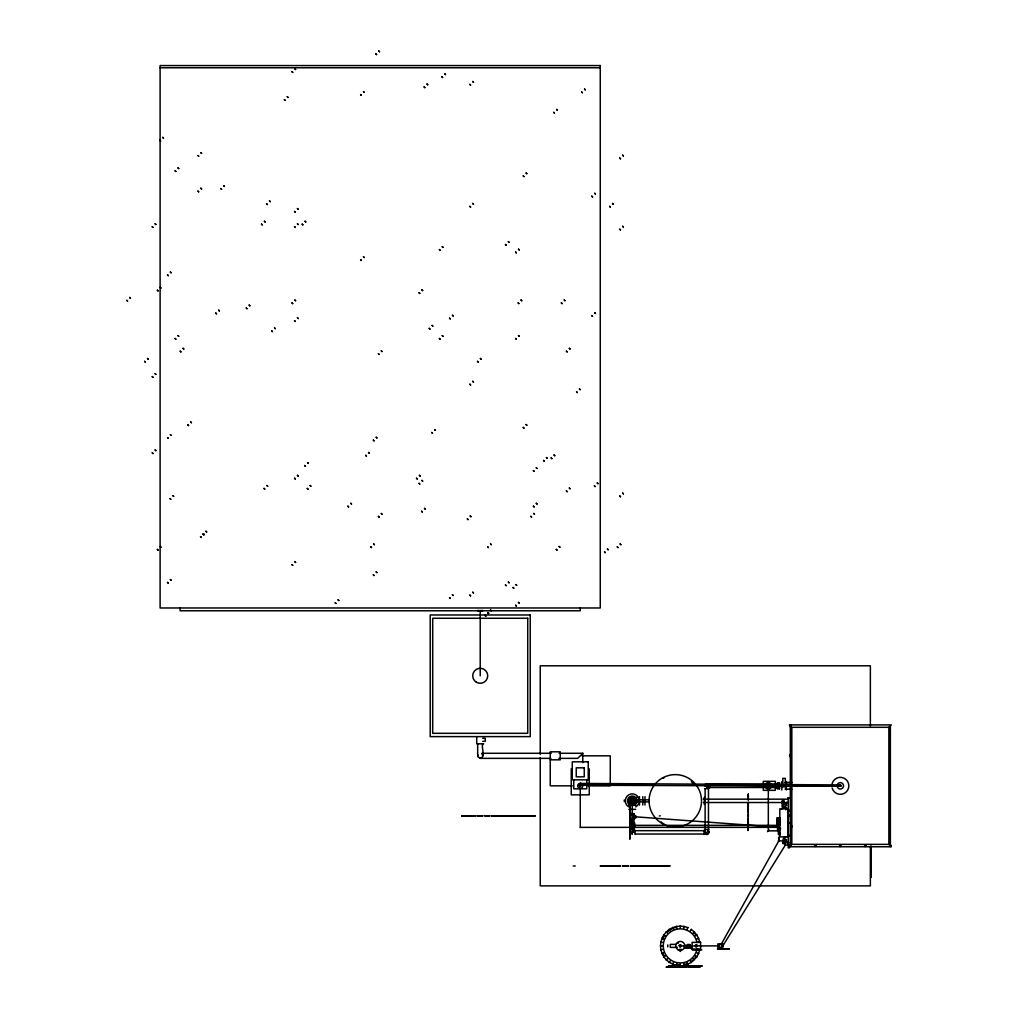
<?xml version="1.0" encoding="UTF-8"?>
<svg xmlns="http://www.w3.org/2000/svg" width="1018" height="1018" viewBox="0 0 1018 1018"><rect width="100%" height="100%" fill="white"/><g stroke="black" fill="none" stroke-linecap="round" stroke-linejoin="round"><path stroke-width="1.5" d="M779.826 832.851L778.821 840.855L721.075 944.513M639.139 801.84L639.139 799.843M550.98 758.359L480.216 758.359L477.875 756.794L477.875 754.847M482.761 743.814C480.98 747.721 486.159 756.858 480.216 758.359M676.385 965.522L676.779 963.55M683.803 928.238L684.198 926.265M706.797 833.144L706.797 834.416L705.334 833.818L704.889 831.553A2.074 2.074 0 0 0 705.767 834.149A2.074 2.074 0 0 0 708.439 833.615A2.074 2.074 0 0 0 708.261 830.892L707.981 830.701M708.464 832.355L706.797 834.022L705.13 832.355A1.667 1.667 0 0 0 707.434 833.895A1.667 1.667 0 0 0 707.981 831.172L708.464 832.355L708.464 787.499L777.128 787.499M780.132 819.745L778.694 819.452M780.132 822.951L778.694 822.646M777.561 821.488L777.281 822.01M789.434 797.845L788.225 797.845L789.434 797.845L788.225 797.845L788.225 847.854L789.434 847.854M633.425 832.355L634.341 830.675M672.631 964.377L673.407 962.519M687.175 929.256L687.952 927.398M722.805 945.887L785.362 845.042M669.17 962.532L670.289 960.865M690.293 930.923L691.413 929.256M689.122 946.32L688.69 945.289L688.27 946.32M839.519 785.476L840.703 785.005L841.173 786.189L580.26 785.234L579.357 784.331L580.26 783.44L840.359 784.929M784.789 840.55L785.272 841.161L784.827 840.27M778.376 822.239L777.027 821.946L778.274 821.551M580.26 788.912L580.26 827.418M582.792 762.584L582.792 753.282L577.715 758.359L558.844 758.359M631.822 827.799L632.725 826.896M633.947 830.281L632.267 831.197M630.6 834.022L634.341 830.281M767.521 831.655L769.124 830.052M889.465 726.712L891.272 724.918L789.434 724.918L791.228 726.712M666.141 960.038L667.566 958.625M693.016 933.162L694.441 931.737M790.057 724.956L790.057 726.674L791.062 726.343L790.604 724.956M789.599 785.311L791.062 785.311M791.062 786.367L789.599 786.367M790.057 845.004L790.057 846.709L791.228 845.856L790.604 845.004M839.926 785.412L840.906 785.603L840.117 786.392M663.647 957.009L665.327 955.889M695.256 935.886L696.936 934.779M777.905 827.507L777.472 828.118M661.802 953.548L663.66 952.784M696.923 939.003L698.781 938.24M580.26 785.234L581.151 784.331L580.26 783.44M781.671 802.515L782.384 802.515M660.669 949.794L662.629 949.4M697.941 942.375L699.913 941.994M160.106 67.773L600.264 67.773M482.723 738.317L485.217 738.317L485.217 741.32L482.723 741.32M483.715 743.814L476.717 743.814L476.717 737.147M481.794 753.282L551.234 753.282M559.124 753.282L582.792 753.282M581.838 755.827L610.266 755.827L610.266 784.254M550.242 759.822L560.244 759.822L560.244 751.818L550.242 751.818L550.242 785.832L572.358 785.832M786.329 782.435L791.826 782.435M784.993 782.638L789.001 782.638M777.128 784.165L705.258 784.293M588.149 785.832L610.266 785.832M704.723 785.832L708.261 785.832M785.323 786.838L782.829 786.838L782.829 778.337L785.323 778.337L785.323 785.412M704.723 788.632L708.872 788.632M784.993 789.039L791.826 789.23M703.298 799.168L788.301 799.168M649.331 799.843L637.777 799.843L637.777 801.84L649.331 801.84M703.298 802.515L786.85 802.515M628.87 805.34L635.677 805.34M785.832 805.34L786.57 805.34M785.234 807.847L786.57 807.847M785.234 808.343L786.341 808.343M628.87 809.348L635.677 809.348M630.371 813.547L634.176 813.547M630.371 814.349L634.176 814.349M629.977 814.515L634.469 814.642L634.469 819.045L629.773 819.006M470.049 815.851L472.594 815.851L470.049 816.042M473.026 815.851L475.571 815.851L473.026 816.042M477.111 815.851L479.949 815.851M487.011 815.851L484.555 815.851L487.011 816.042M517.004 815.851L519.549 815.851L517.004 816.042M532.299 815.851L535.137 815.851M634.074 815.851L635.868 815.851L635.868 817.848L634.074 817.848M477.111 816.042L479.949 816.042M532.299 816.042L535.137 816.042M629.977 816.932L629.977 802.846L630.078 819.668M748.115 816.945L748.319 815.571L748.319 817.06M779.724 817.848L776.823 817.848L776.823 825.852M630.078 818.434L629.875 838.908M778.528 818.854L777.027 818.752L777.027 825.051L778.274 824.745M630.371 819.35L634.176 819.35M630.371 820.152L634.176 820.152M778.63 820.05L780.132 820.05M777.027 820.254L778.223 820.343M778.63 821.348L780.132 821.348M778.63 821.653L780.132 821.653M630.371 821.742L634.176 821.742M630.371 822.544L634.176 822.544M629.773 823.066L634.672 822.951L634.672 827.749L629.773 827.647M778.63 823.244L780.132 823.244M777.027 823.549L778.223 823.447M632.267 825.343L779.89 825.343M580.26 827.354L630.816 827.354M630.371 828.156L634.176 828.156M630.371 828.945L634.176 828.945M777.319 829.352L779.992 829.352M630.206 829.555L634.341 829.555M704.723 829.555L708.872 829.555M633.947 830.675L705.22 830.675M779.928 830.853L768.323 830.853L768.323 788.937M630.206 832.355L633.743 832.355M704.723 832.355L708.872 832.355L708.261 830.892M635.359 834.022L705.207 834.022M784.929 839.074L784.827 843.057M785.031 840.855L778.821 840.855L778.63 837.687M784.827 842.777L789.026 842.853M784.827 842.917L785.031 838.857M789.434 844.953L791.228 844.953M871.255 865.185L871.064 863.811L871.255 865.3M573.236 865.962L575.221 865.962M610.355 865.86L613.829 865.86L610.355 866.063M625.141 865.86L622.252 865.86L625.141 866.063M628.348 865.86L625.726 865.86L628.144 866.063M632.891 865.86L630.091 865.86L632.891 866.063M639.571 865.86L636.683 865.86L639.571 866.063M648.122 865.86L645.501 865.86L648.122 866.063M658.468 865.86L661.471 865.86M663.265 865.86L666.599 865.86M658.468 866.063L661.458 865.86M663.265 866.063L666.599 866.063M675.888 944.386L670.289 944.386L670.289 947.389L677.288 947.389M687.29 944.488L690.089 944.488M660.275 945.887L662.285 945.887M680.291 945.887L718.772 945.887M687.29 947.287L690.089 947.287M685.89 947.694L691.489 947.694M686.196 947.898L691.197 947.898M685.241 948.089L689.708 948.089M690.064 948.089L691.235 948.089M691.68 948.14L692.495 948.14M699.977 949.87L692.304 949.794M679.591 950.596L680.991 950.596M693.983 965.904L692.189 965.904L693.983 966.095M695.141 965.904L695.905 965.904L695.141 966.095M696.134 965.904L697.572 965.904M697.814 965.904L699.201 965.904M702.051 965.904L699.595 965.904L702.051 966.095M697.572 966.095L696.185 965.904M697.814 966.095L699.201 966.095M690.357 966.896L688.295 966.896L690.357 967.1M695.129 966.896L693.067 966.896L695.129 967.1M697.419 966.896L695.548 966.896L697.419 967.1M580.26 784.331L651.622 784.751M729.333 785.196L829.25 785.769M635.868 816.843L779.33 827.354L777.625 823.447M777.625 827.85L780.679 828.194M779.432 832.8L780.221 832.902M787.563 802.553L785.731 803.304L786.494 805.136A1.4 1.4 0 0 1 785.731 803.304A1.4 1.4 0 0 1 787.563 802.553L788.326 803.304M660.669 941.994L662.629 942.375M697.941 949.4L699.951 949.87M706.797 786.99L708.464 787.907M661.802 938.24L663.66 939.003M696.923 952.784L698.781 953.548M777.345 825.751L778.019 825.649M663.647 934.779L665.327 935.886M695.256 955.889L696.936 957.009M777.268 825.318L778.057 825.102M889.465 844.953L891.272 846.76L790.324 846.76L790.324 725.809M785.629 807.439L786.494 808.305M708.872 787.499L707.955 785.832M706.161 785.196L708.872 787.907M666.141 931.737L667.566 933.162M693.016 958.625L694.441 960.038M777.625 825.051L779.33 827.354L632.267 827.354L632.267 800.835M669.17 929.256L670.289 930.923M690.293 960.865L691.413 962.532M482.01 754.033L482.761 755.827M722.564 945.442L723.047 946.333M672.631 927.398L673.407 929.256M687.175 962.519L687.952 964.377M676.385 926.265L676.779 928.238M683.803 963.55L684.198 965.522M778.019 828.181L778.426 834.518M890.368 725.809L890.368 845.856M871.255 846.302L871.255 853.097M871.255 858.861L871.255 860.732M871.255 863.455L871.255 861.826L871.064 863.455M871.255 869.385L871.255 872.617L871.064 869.385M871.064 846.302L871.064 853.097M871.064 858.861L871.064 860.732M870.365 725.961L870.365 665.797L540.24 665.797L540.24 754.453M870.365 846.289L870.365 885.876L540.24 885.876L540.24 757.621M790.833 827.85L790.833 829.046M786.329 781.633L786.329 790.032M785.832 807.643L785.832 809.832M785.527 803.24L785.527 804.436M784.025 800.339L784.025 807.338M782.829 841.67L782.829 843.68L782.626 841.67M782.524 800.339L782.524 807.338M782.333 782.638L782.333 783.567M782.333 800.644L782.333 807.045M781.824 781.633L781.824 790.032M779.623 782.638L779.623 789.039M779.33 783.236L779.33 784.585M779.33 787.601L779.33 788.441M778.821 782.638L778.821 784.534M778.821 787.436L778.821 789.039M778.223 818.752L778.223 825.051M777.625 782.638L777.625 784.534M777.625 787.436L777.625 789.039M777.128 783.236L777.128 788.441M775.322 784.331L775.322 781.328L763.322 781.328L763.322 784.331M775.322 787.334L775.322 790.337L763.322 790.337L763.322 787.334M748.319 796.445L748.319 794.956L748.115 796.445M748.319 798.888L748.319 796.738L748.115 798.888M748.319 799.079L748.319 799.932M748.319 802.438L748.319 804.067M748.319 804.36L748.319 806.231M748.319 815.214L748.319 813.586L748.115 815.214M748.319 821.92L748.319 823.626L748.115 821.92M748.319 823.906L748.319 825.611L748.115 823.906M748.319 826.654L748.319 828.525M748.115 799.079L748.115 799.932M748.115 802.438L748.115 804.067M748.115 804.36L748.115 806.231M748.115 826.654L748.115 828.525M709.597 785.043L709.597 787.907M706.797 785.043L706.797 787.296M705.13 788.823L705.13 830.803M704.303 797.234L704.303 804.436M703.998 830.281L703.998 834.416M701.809 949.87L700.397 949.87M700.397 949.4L692.291 949.4M690.089 945.188L690.089 946.155M687.29 944.691L687.29 946.346M684.796 944.691L684.796 947.096M680.291 925.884L680.291 927.894M680.495 949.692L680.291 951.499M680.291 963.893L680.291 965.904M667.783 944.895L667.783 946.893M660.262 815.851L659.282 815.94M644.979 796.636L644.979 800.835M644.979 801.688L644.979 805.047M642.778 796.636L642.778 800.835M642.778 801.688L642.778 805.047M639.482 796.636L639.482 800.835M639.482 801.688L639.482 805.047M637.281 796.636L637.281 797.438M635.079 830.281L635.079 834.416M632.267 830.892L632.267 834.416M629.977 817.416L629.875 839.048M624.276 800.046L624.276 801.637M589.257 768.832L589.257 794.842L571.251 794.842L571.251 768.832M586.762 779.839L586.762 788.835L573.758 788.835L573.758 779.839M580.26 607.682L580.26 610.775L180.11 610.775L180.11 607.911M480.216 610.393L480.216 675.799M477.684 743.814L477.684 755.827M683.791 945.887A3.499 3.499 0 0 1 683.676 946.804M681.195 949.272A3.499 3.499 0 0 1 679.388 949.272M677.81 943.419A3.499 3.499 0 0 1 678.535 942.859M696.096 956.449A19.011 19.011 0 0 1 694.581 958.422M692.825 960.178A19.011 19.011 0 0 1 690.853 961.692M687.57 963.448A19.011 19.011 0 0 1 683.994 964.53M679.044 964.86A19.011 19.011 0 0 1 676.588 964.53M664.487 956.449A19.011 19.011 0 0 1 662.731 953.166M662.731 938.621A19.011 19.011 0 0 1 664.487 935.338M666.854 932.45A19.011 19.011 0 0 1 671.88 928.849M673.013 928.327A19.011 19.011 0 0 1 675.367 927.538M693.729 932.45A19.011 19.011 0 0 1 695.37 934.32M696.974 949.209A17.001 17.001 0 0 1 670.837 960.038A17.001 17.001 0 0 1 670.837 931.75A17.001 17.001 0 0 1 696.974 942.579M699.62 949.743A19.711 19.711 0 0 1 695.103 958.892M693.283 960.712A19.711 19.711 0 0 1 684.134 965.217M676.448 965.217A19.711 19.711 0 0 1 664.652 957.887M663.901 956.844A19.711 19.711 0 0 1 687.837 927.691M691.235 929.51A19.711 19.711 0 0 1 699.62 942.044M789.128 844.495A4.199 4.199 0 0 1 783.147 842.459A4.199 4.199 0 0 1 785.947 836.796M781.493 809.348A5.001 5.001 0 0 1 785.832 806.841M482.138 610.393A5.001 5.001 0 0 1 478.307 610.393M482.965 610.533A5.497 5.497 0 0 1 477.467 610.533M770.155 787.678A2.596 2.596 0 0 1 766.478 787.678M766.07 784.534A2.596 2.596 0 0 1 770.575 784.534M771.097 787.436A3.207 3.207 0 0 1 765.549 787.436M765.549 784.229A3.207 3.207 0 0 1 771.097 784.229M631.58 802.502A1.807 1.807 0 0 1 630.842 799.741A1.807 1.807 0 0 1 633.705 799.741A1.807 1.807 0 0 1 632.967 802.502M630.74 798.736A2.596 2.596 0 0 1 631.465 798.366M634.748 800.033A2.596 2.596 0 0 1 634.876 800.835M631.033 805.48A4.797 4.797 0 0 1 628.119 798.443A4.797 4.797 0 0 1 635.665 797.45A4.797 4.797 0 0 1 634.672 804.996M628.768 806.905A6.999 6.999 0 0 1 626.91 796.343A6.999 6.999 0 0 1 637.637 796.343A6.999 6.999 0 0 1 635.779 806.905M663.787 823.562A2.8 2.8 0 0 1 662.718 823.358M661.802 822.748A2.8 2.8 0 0 1 661.191 821.844M662.718 778.325A2.8 2.8 0 0 1 663.787 778.108M691.362 781.684A25.005 25.005 0 0 1 694.441 784.763M696.312 785.183A26.213 26.213 0 0 1 692.902 820.254A26.213 26.213 0 0 1 657.679 820.254A26.213 26.213 0 0 1 654.269 785.183M655.21 783.987A26.213 26.213 0 0 1 695.37 783.987M837.152 785.832A3.207 3.207 0 0 1 841.644 782.906A3.207 3.207 0 0 1 842.484 788.212A3.207 3.207 0 0 1 837.305 786.825M831.846 785.832A8.5 8.5 0 0 1 843.947 778.134A8.5 8.5 0 0 1 845.818 792.348A8.5 8.5 0 0 1 832.139 788.034M679.859 945.786L680.724 945.989L679.859 945.786M792.309 826.438L791.495 826.832L792.309 826.438M778.465 840.728L779.241 840.728L778.465 840.728M631.847 800.682L632.7 801.001L631.847 800.682M579.331 785.451C580.056 789.383 582.614 783.186 579.331 785.451M631.16 800.377C632.025 805.098 635.105 797.654 631.16 800.377M679.184 945.429C680.049 950.15 683.129 942.706 679.184 945.429M679.642 945.62C680.151 948.382 681.945 944.03 679.642 945.62M695.192 945.429C696.058 950.15 699.137 942.706 695.192 945.429M695.65 945.62C696.159 948.382 697.954 944.03 695.65 945.62M785.731 840.321L786.494 842.153L788.326 841.39A1.4 1.4 0 0 1 786.036 841.848A1.4 1.4 0 0 1 786.494 839.557L785.731 840.321M635.55 816.703L636.199 816.983L635.626 816.589M159.89 140.293L160.589 141.006L159.89 140.293M162.765 137.405L163.478 138.117L162.765 137.405M126.856 300.374L127.555 301.086L126.856 300.374M129.744 297.485L130.444 298.198L129.744 297.485M152.255 226.683L152.967 227.396L152.255 226.683M155.143 223.795L155.856 224.507L155.143 223.795M175.134 170.782L175.834 171.495L175.134 170.782M178.023 167.894L178.723 168.606L178.023 167.894M157.345 290.206L158.044 290.919L157.345 290.206M160.233 287.318L160.933 288.03L160.233 287.318M144.632 361.352L145.345 362.064L144.632 361.352M167.512 274.962L168.212 275.674L167.512 274.962M198.001 155.538L198.701 156.25L198.001 155.538M147.521 358.463L148.234 359.176L147.521 358.463M170.388 272.073L171.1 272.786L170.388 272.073M200.89 152.649L201.589 153.362L200.89 152.649M198.001 191.117L198.701 191.817L198.001 191.117M152.255 376.596L152.967 377.309L152.255 376.596M200.89 188.228L201.589 188.941L200.89 188.228M155.143 373.708L155.856 374.42L155.143 373.708M175.134 338.485L175.834 339.198L175.134 338.485M178.023 335.596L178.723 336.309L178.023 335.596M152.255 452.832L152.967 453.532L152.255 452.832M155.143 449.943L155.856 450.643L155.143 449.943M180.211 351.197L180.924 351.897L180.211 351.197M220.868 188.572L221.568 189.284L220.868 188.572M183.1 348.309L183.8 349.009L183.1 348.309M223.756 185.683L224.456 186.396L223.756 185.683M167.512 437.587L168.212 438.287L167.512 437.587M170.388 434.699L171.1 435.399L170.388 434.699M187.834 424.875L188.546 425.588L187.834 424.875M215.778 313.073L216.49 313.786L215.778 313.073M157.345 549.389L158.044 550.089L157.345 549.389M170.044 498.565L170.757 499.278L170.044 498.565M190.722 421.986L191.435 422.699L190.722 421.986M218.666 310.185L219.379 310.897L218.666 310.185M160.233 546.501L160.933 547.2L160.233 546.501M172.933 495.677L173.645 496.39L172.933 495.677M284.391 99.637L285.091 100.349L284.391 99.637M292.013 71.693L292.713 72.405L292.013 71.693M287.28 96.748L287.979 97.461L287.28 96.748M294.902 68.804L295.602 69.517L294.902 68.804M167.512 582.411L168.212 583.123L167.512 582.411M170.388 579.522L171.1 580.235L170.388 579.522M261.524 224.151L262.224 224.851L261.524 224.151M266.601 203.816L267.314 204.529L266.601 203.816M264.413 221.262L265.113 221.962L264.413 221.262M269.49 200.928L270.203 201.64L269.49 200.928M246.28 307.996L246.98 308.708L246.28 307.996M249.168 305.107L249.868 305.82L249.168 305.107M200.533 536.677L201.246 537.389L200.533 536.677M203.078 534.132L203.791 534.844L203.078 534.132M203.422 533.788L204.134 534.501L203.422 533.788M205.967 531.256L206.679 531.956L205.967 531.256M294.546 211.439L295.258 212.151L294.546 211.439M297.434 208.55L298.147 209.263L297.434 208.55M294.546 226.683L295.258 227.396L294.546 226.683M297.434 223.795L298.147 224.507L297.434 223.795M271.679 330.863L272.391 331.575L271.679 330.863M274.567 327.974L275.28 328.687L274.567 327.974M302.181 224.151L302.88 224.851L302.181 224.151M305.056 221.262L305.769 221.962L305.056 221.262M292.013 302.919L292.713 303.618L292.013 302.919M294.902 300.03L295.602 300.73L294.902 300.03M294.546 320.695L295.258 321.408L294.546 320.695M297.434 317.82L298.147 318.519L297.434 317.82M360.614 94.559L361.326 95.272L360.614 94.559M264.056 488.398L264.769 489.111L264.056 488.398M363.502 91.671L364.215 92.383L363.502 91.671M266.945 485.51L267.658 486.222L266.945 485.51M375.858 53.903L376.571 54.616L375.858 53.903M378.747 51.015L379.459 51.727L378.747 51.015M294.546 478.244L295.258 478.944L294.546 478.244M297.434 475.355L298.147 476.055L297.434 475.355M304.713 465.531L305.425 466.244L304.713 465.531M307.601 462.643L308.314 463.355L307.601 462.643M360.614 259.717L361.326 260.43L360.614 259.717M363.502 256.829L364.215 257.541L363.502 256.829M307.258 488.398L307.958 489.111L307.258 488.398M310.146 485.51L310.846 486.222L310.146 485.51M292.013 564.634L292.713 565.334L292.013 564.634M294.902 561.745L295.602 562.445L294.902 561.745M424.137 86.937L424.85 87.65L424.137 86.937M427.026 84.049L427.738 84.761L427.026 84.049M441.927 76.77L442.626 77.483L441.927 76.77M444.815 73.881L445.515 74.594L444.815 73.881M378.403 353.73L379.103 354.442L378.403 353.73M381.292 350.841L381.992 351.554L381.292 350.841M347.914 506.188L348.614 506.9L347.914 506.188M350.803 503.299L351.503 504.012L350.803 503.299M365.691 455.364L366.404 456.077L365.691 455.364M368.58 452.476L369.292 453.188L368.58 452.476M373.326 440.12L374.026 440.832L373.326 440.12M376.202 437.231L376.914 437.944L376.202 437.231M335.202 602.745L335.915 603.445L335.202 602.745M338.091 599.856L338.803 600.556L338.091 599.856M469.871 84.392L470.583 85.105L469.871 84.392M419.06 292.751L419.76 293.464L419.06 292.751M472.759 81.504L473.472 82.216L472.759 81.504M421.948 289.863L422.648 290.575L421.948 289.863M439.382 249.55L440.094 250.263L439.382 249.55M442.27 246.674L442.983 247.374L442.27 246.674M370.781 546.844L371.481 547.544L370.781 546.844M378.403 516.355L379.103 517.055L378.403 516.355M373.67 543.956L374.369 544.668L373.67 543.956M381.292 513.466L381.992 514.166L381.292 513.466M429.214 328.33L429.927 329.03L429.214 328.33M432.103 325.442L432.815 326.142L432.103 325.442M373.326 574.788L374.026 575.501L373.326 574.788M376.202 571.9L376.914 572.612L376.202 571.9M469.871 206.361L470.583 207.074L469.871 206.361M472.759 203.473L473.472 204.185L472.759 203.473M439.382 338.485L440.094 339.198L439.382 338.485M442.27 335.596L442.983 336.309L442.27 335.596M449.549 318.163L450.249 318.863L449.549 318.163M452.437 315.275L453.137 315.974L452.437 315.275M416.515 478.244L417.227 478.944L416.515 478.244M419.403 475.355L420.116 476.055L419.403 475.355M419.06 483.321L419.76 484.021L419.06 483.321M431.759 432.497L432.472 433.21L431.759 432.497M421.948 480.432L422.648 481.145L421.948 480.432M434.648 429.609L435.36 430.321L434.648 429.609M421.592 511.265L422.305 511.978L421.592 511.265M424.481 508.376L425.193 509.089L424.481 508.376M469.871 384.219L470.583 384.931L469.871 384.219M505.45 244.473L506.15 245.185L505.45 244.473M523.239 175.872L523.939 176.572L523.239 175.872M477.493 361.352L478.206 362.064L477.493 361.352M472.759 381.33L473.472 382.043L472.759 381.33M508.338 241.584L509.038 242.297L508.338 241.584M526.128 172.984L526.828 173.684L526.128 172.984M480.381 358.463L481.094 359.176L480.381 358.463M515.617 252.095L516.317 252.808L515.617 252.095M518.493 249.206L519.205 249.919L518.493 249.206M553.728 112.349L554.428 113.049L553.728 112.349M556.617 109.46L557.317 110.16L556.617 109.46M518.149 302.919L518.862 303.618L518.149 302.919M521.038 300.03L521.75 300.73L521.038 300.03M467.338 518.887L468.038 519.6L467.338 518.887M449.549 597.655L450.249 598.368L449.549 597.655M470.227 515.999L470.927 516.711L470.227 515.999M515.617 338.485L516.317 339.198L515.617 338.485M452.437 594.779L453.137 595.479L452.437 594.779M518.493 335.596L519.205 336.309L518.493 335.596M581.672 92.014L582.385 92.727L581.672 92.014M584.561 89.126L585.274 89.838L584.561 89.126M469.871 595.123L470.583 595.823L469.871 595.123M472.759 592.234L473.472 592.934L472.759 592.234M487.66 546.844L488.373 547.544L487.66 546.844M490.549 543.956L491.261 544.668L490.549 543.956M523.239 427.42L523.939 428.133L523.239 427.42M526.128 424.531L526.828 425.244L526.128 424.531M561.351 302.919L562.051 303.618L561.351 302.919M485.115 615.445L485.828 616.157L485.115 615.445M564.239 300.03L564.939 300.73L564.239 300.03M487.66 612.912L488.373 613.612L487.66 612.912M591.84 196.194L592.54 196.907L591.84 196.194M488.004 612.556L488.716 613.269L488.004 612.556M490.549 610.024L491.261 610.724L490.549 610.024M594.728 193.305L595.428 194.018L594.728 193.305M533.394 470.621L534.106 471.321L533.394 470.621M505.45 584.956L506.15 585.668L505.45 584.956M536.282 467.733L536.995 468.433L536.282 467.733M508.338 582.067L509.038 582.78L508.338 582.067M566.428 351.197L567.141 351.897L566.428 351.197M569.316 348.309L570.029 349.009L569.316 348.309M543.561 460.454L544.274 461.154L543.561 460.454M619.784 158.083L620.496 158.795L619.784 158.083M513.072 587.501L513.772 588.2L513.072 587.501M530.862 516.355L531.561 517.055L530.862 516.355M533.394 506.188L534.106 506.9L533.394 506.188M546.45 457.566L547.162 458.265L546.45 457.566M609.629 206.361L610.329 207.074L609.629 206.361M622.672 155.194L623.385 155.907L622.672 155.194M515.961 584.612L516.66 585.312L515.961 584.612M533.75 513.466L534.45 514.166L533.75 513.466M536.282 503.299L536.995 504.012L536.282 503.299M612.518 203.473L613.218 204.185L612.518 203.473M551.183 457.909L551.896 458.622L551.183 457.909M515.617 605.277L516.317 605.99L515.617 605.277M554.072 455.021L554.785 455.733L554.072 455.021M518.493 602.401L519.205 603.101L518.493 602.401M591.84 315.618L592.54 316.331L591.84 315.618M594.728 312.73L595.428 313.442L594.728 312.73M576.595 391.841L577.295 392.554L576.595 391.841M579.484 388.965L580.184 389.665L579.484 388.965M619.784 229.228L620.496 229.941L619.784 229.228M622.672 226.34L623.385 227.052L622.672 226.34M566.428 490.943L567.141 491.656L566.428 490.943M569.316 488.055L570.029 488.767L569.316 488.055M556.261 549.389L556.973 550.089L556.261 549.389M559.149 546.501L559.862 547.2L559.149 546.501M594.385 485.866L595.085 486.566L594.385 485.866M597.273 482.977L597.973 483.677L597.273 482.977M604.539 551.921L605.252 552.634L604.539 551.921M619.784 496.021L620.496 496.733L619.784 496.021M607.428 549.033L608.14 549.745L607.428 549.033M622.672 493.132L623.385 493.845L622.672 493.132M617.252 546.844L617.951 547.544L617.252 546.844M620.14 543.956L620.84 544.668L620.14 543.956M777.523 820.533L777.688 819.846L777.523 820.533M777.523 823.142L777.688 823.906L777.561 823.091M788.314 810.048L789.344 810.646L788.314 810.048M788.314 822.544L789.344 823.142L788.314 822.544M788.314 835.053L789.344 835.651L788.314 835.053M789.599 755.292L790.057 756.679L791.062 756.349L791.062 755.292L789.599 755.292M789.599 815.316L789.599 816.372L791.062 816.372L791.062 815.316L789.599 815.316M814.616 845.322L814.616 846.391L816.067 846.391L816.067 845.322L814.616 845.322M839.621 845.322L839.621 846.391L841.072 846.391L841.072 845.322L839.621 845.322M864.626 845.322L864.626 846.391L866.089 846.391L866.089 845.322L864.626 845.322M889.643 845.322L889.643 846.391L891.094 846.391L891.094 845.322L889.643 845.322M791.011 826.145L790.757 826.832L791.011 826.145M629.124 797.692L629.62 798.188L629.124 797.692M629.124 803.495L629.62 803.991L629.124 803.495M634.927 797.692L635.423 798.188L634.927 797.692M634.927 803.495L635.423 803.991L634.927 803.495M778.872 827.023L779.813 827.647L778.872 827.023M600.264 65.572L160.106 65.572L160.106 607.975L600.264 607.975L600.264 65.572M530.238 614.974L430.207 614.974L430.207 736.612L530.238 736.612L530.238 614.974M527.731 618.27L432.701 618.27L432.701 733.316L527.731 733.316L527.731 618.27M888.867 727.31L791.826 727.31L791.826 844.355L888.867 844.355L888.867 727.31M588.251 761.82L572.256 761.82L572.256 779.839L588.251 779.839L588.251 761.82M584.256 767.826L576.252 767.826L576.252 776.836L584.256 776.836L584.256 767.826M748.319 794.04L748.115 794.702L748.319 794.04M748.319 806.549L748.115 808.457L748.319 806.549M748.319 808.852L748.115 812.606L748.319 808.852M788.326 808.839L779.826 808.839L779.826 836.86L788.326 836.86L788.326 808.839M634.074 815.049L630.473 815.049L630.473 818.65L634.074 818.65L634.074 815.049M464.004 815.851L461.663 816.042L464.004 815.851M467.084 815.851L464.323 816.042L467.084 815.851M469.629 815.851L467.389 816.042L469.565 815.851M482.786 815.851L480.445 816.042L482.786 815.851M489.785 815.851L487.533 816.042L489.722 815.851M493.526 815.851L491.452 816.042L493.526 815.851M496.046 815.851L493.972 816.042L496.046 815.851M498.82 815.851L496.466 816.042L498.82 815.851M501.887 815.851L499.138 816.042L501.887 815.851M505.997 815.851L503.045 816.042L505.997 815.851M510.12 815.851L507.168 816.042L510.12 815.851M512.538 815.851L510.451 816.042L512.538 815.851M516.762 815.851L513.797 816.042L516.762 815.851M522.399 815.851L520.058 816.042L522.399 815.851M523.863 815.851L522.947 816.042L523.863 815.851M526.204 815.851L524.181 816.042L526.204 815.851M528.94 815.851L526.7 816.042L528.94 815.851M532.096 815.851L529.449 816.042L532.096 815.851M748.319 818.065L748.115 819.643L748.319 818.065M780.132 818.141L778.63 818.141L778.63 824.847L780.132 824.847L780.132 818.141M748.319 819.986L748.115 821.564L748.319 819.986M748.319 828.856L748.115 830.408L748.319 828.856M871.255 853.44L871.064 854.815L871.255 853.44M871.255 855.107L871.064 856.596L871.255 855.107M871.255 856.94L871.064 858.505L871.255 856.94M606.652 865.86L600.365 866.063L606.652 865.86M609.757 865.86L607.033 866.063L609.757 865.86M616.972 865.86L614.236 866.063L616.972 865.86M620.331 865.86L617.71 866.063L620.331 865.86M636.097 865.86L633.476 866.063L636.034 865.86M640.831 865.86L640.144 866.063L640.831 865.86M644.814 865.86L641.48 866.063L644.814 865.86M651.444 865.86L648.721 866.063L651.444 865.86M658.226 865.86L651.94 866.063L658.226 865.86M662.743 865.86L662.044 866.063L662.743 865.86M669.882 865.86L667.146 866.063L669.882 865.86M871.255 866.42L871.064 867.285L871.255 866.42M871.255 867.794L871.064 869.117L871.255 867.794M871.255 873.38L871.064 877.211L871.255 873.38M700.6 942.388L692.1 942.388L692.1 949.4L700.6 949.4L700.6 942.388M722.805 943.89L717.805 943.89L717.805 947.898L722.805 947.898L722.805 943.89M720.273 948.891L717.385 948.891L720.273 948.941M725.3 948.891L720.706 948.891L725.3 948.941M729.142 948.891L725.694 948.891L729.142 948.941M672.644 965.904L668.508 966.095L672.644 965.904M674.819 965.904L672.873 966.095L674.819 965.904M677.008 965.904L675.061 966.095L677.008 965.904M679.617 965.904L678.09 966.095L679.617 965.904M684.732 965.904L680.66 966.095L684.732 965.904M686.679 965.904L684.974 966.095L686.679 965.904M689.11 965.904L687.15 966.095L689.059 965.904M690.98 965.904L689.326 966.095L690.98 965.904M671.231 966.896L666.281 967.1L671.231 966.896M673.649 966.896L671.689 967.1L673.649 966.896M676.385 966.896L673.916 967.1L676.385 966.896M682.111 966.896L677.606 967.1L682.111 966.896M687.074 966.896L682.378 967.1L687.074 966.896M692.647 966.896L690.777 967.1L692.647 966.896M700.053 966.896L697.839 967.1L700.053 966.896M631.478 826.731A1.603 1.603 0 0 0 633.87 825.343A1.603 1.603 0 0 0 631.478 823.969A1.603 1.603 0 0 0 631.478 826.731M631.275 802.578A1.998 1.998 0 0 0 634.278 800.835A1.998 1.998 0 0 0 631.275 799.105A1.998 1.998 0 0 0 631.275 802.578M719.561 947.198A1.502 1.502 0 0 0 721.8 945.887A1.502 1.502 0 0 0 719.561 944.589A1.502 1.502 0 0 0 719.561 947.198M678.039 949.794A4.505 4.505 0 0 0 684.796 945.887A4.505 4.505 0 0 0 678.039 941.994A4.505 4.505 0 0 0 678.039 949.794M578.987 788.034A2.545 2.545 0 0 0 582.792 785.832A2.545 2.545 0 0 0 578.987 783.631A2.545 2.545 0 0 0 578.987 788.034M476.462 682.289A7.508 7.508 0 0 0 487.724 675.799A7.508 7.508 0 0 0 476.462 669.297A7.508 7.508 0 0 0 476.462 682.289M630.473 803.965A3.601 3.601 0 0 0 635.868 800.835A3.601 3.601 0 0 0 630.473 797.718A3.601 3.601 0 0 0 630.473 803.965"/></g></svg>
